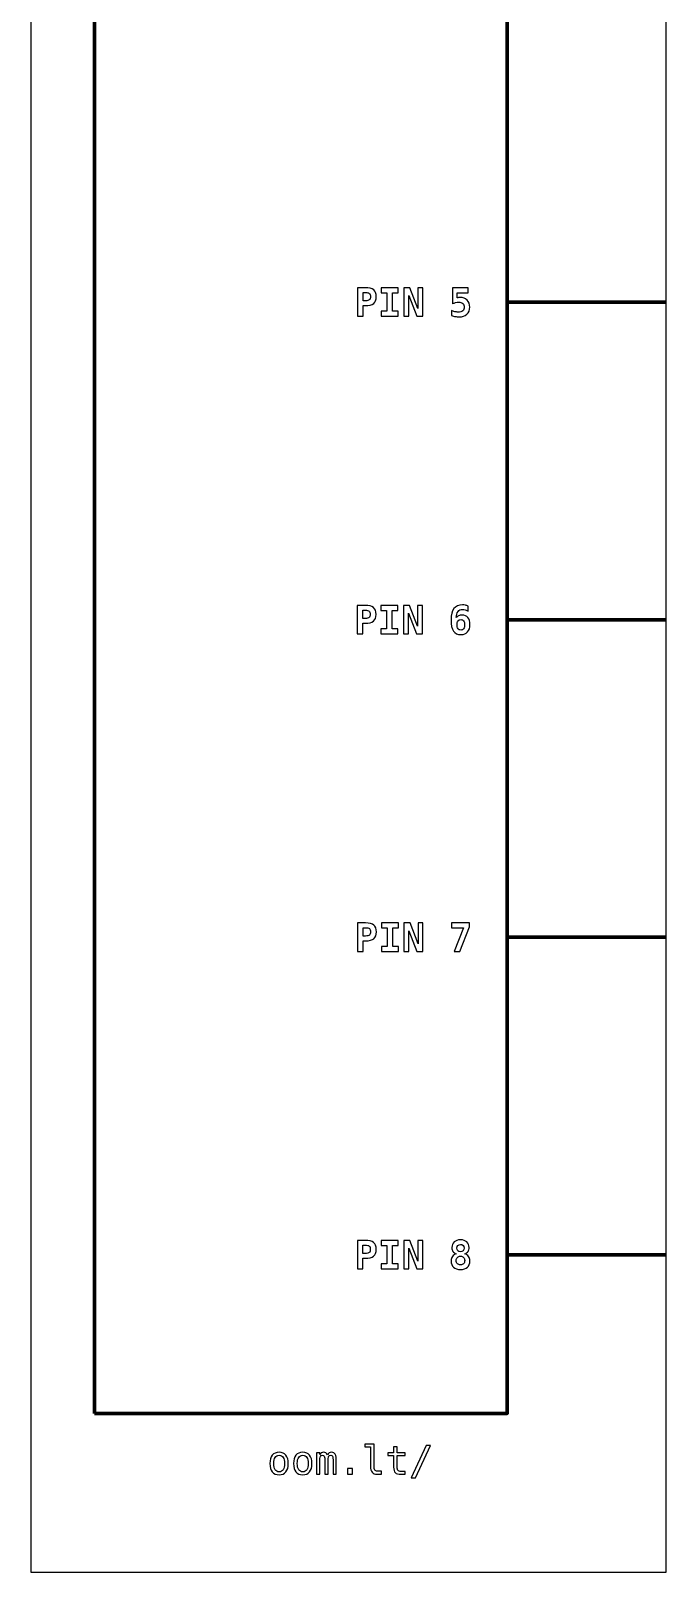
# Model space of a CAD drawing. Header units: centimetres. Extents: x -11.5 to -9.5, y -18.9 to -8.8.
# Drawn here: x -11.5 to -9.5, y -18.85 to -13.995 of the extents above; entities that cross this region are included whole.
import ezdxf

# ---------------------------------------------------------------- set-up
doc = ezdxf.new("R2010")
doc.units = ezdxf.units.CM
doc.header["$MEASUREMENT"] = 0
doc.layers.add('Layer 1', color=7, linetype='Continuous')

msp = doc.modelspace()

# ---------------------------------------------------------------- linework, layer by layer
at = {"layer": 'Layer 1', "color": 7}
msp.add_lwpolyline([(-11.5, -18.85), (-9.5, -18.85), (-9.5, -8.85), (-11.5, -8.85), (-11.5, -18.85)], close=True, dxfattribs=at)
at = {"layer": 'Layer 1', "color": 7, "lineweight": 100}
msp.add_lwpolyline([(-11.3, -18.35), (-10, -18.35), (-10, -10.35), (-11.3, -10.35), (-11.3, -18.35)], close=True, dxfattribs=at)
at = {"layer": 'Layer 1', "color": 250}
for points, knots in [([(-10.47187, -14.80412), (-10.47187, -14.80412), (-10.44744, -14.80412), (-10.44744, -14.80412), (-10.44744, -14.80412), (-10.43503, -14.80412), (-10.4261, -14.80632), (-10.42065, -14.81075), (-10.42065, -14.81075), (-10.41519, -14.81517), (-10.41248, -14.82235), (-10.41248, -14.83227), (-10.41248, -14.83227), (-10.41248, -14.84219), (-10.41519, -14.84937), (-10.42065, -14.8538), (-10.42065, -14.8538), (-10.4261, -14.85822), (-10.43503, -14.86042), (-10.44744, -14.86042), (-10.44744, -14.86042), (-10.44744, -14.86042), (-10.45409, -14.86042), (-10.45409, -14.86042), (-10.45409, -14.86042), (-10.45409, -14.86042), (-10.45409, -14.89413), (-10.45409, -14.89413), (-10.45409, -14.89413), (-10.45409, -14.89413), (-10.47187, -14.89413), (-10.47187, -14.89413), (-10.47187, -14.89413), (-10.47187, -14.89413), (-10.47187, -14.80412), (-10.47187, -14.80412)], [0, 0, 0, 0, 0.1111111, 0.1111111, 0.1111111, 0.1111111, 0.2222222, 0.2222222, 0.2222222, 0.2222222, 0.3333333, 0.3333333, 0.3333333, 0.3333333, 0.4444444, 0.4444444, 0.4444444, 0.4444444, 0.5555556, 0.5555556, 0.5555556, 0.5555556, 0.6666667, 0.6666667, 0.6666667, 0.6666667, 0.7777778, 0.7777778, 0.7777778, 0.7777778, 0.8888889, 0.8888889, 0.8888889, 0.8888889, 1, 1, 1, 1]), ([(-10.39694, -14.8198), (-10.39694, -14.8198), (-10.39694, -14.80412), (-10.39694, -14.80412), (-10.39694, -14.80412), (-10.39694, -14.80412), (-10.34335, -14.80412), (-10.34335, -14.80412), (-10.34335, -14.80412), (-10.34335, -14.80412), (-10.34335, -14.8198), (-10.34335, -14.8198), (-10.34335, -14.8198), (-10.34335, -14.8198), (-10.36126, -14.8198), (-10.36126, -14.8198), (-10.36126, -14.8198), (-10.36126, -14.8198), (-10.36126, -14.87845), (-10.36126, -14.87845), (-10.36126, -14.87845), (-10.36126, -14.87845), (-10.34335, -14.87845), (-10.34335, -14.87845), (-10.34335, -14.87845), (-10.34335, -14.87845), (-10.34335, -14.89413), (-10.34335, -14.89413), (-10.34335, -14.89413), (-10.34335, -14.89413), (-10.39694, -14.89413), (-10.39694, -14.89413), (-10.39694, -14.89413), (-10.39694, -14.89413), (-10.39694, -14.87845), (-10.39694, -14.87845), (-10.39694, -14.87845), (-10.39694, -14.87845), (-10.37904, -14.87845), (-10.37904, -14.87845), (-10.37904, -14.87845), (-10.37904, -14.87845), (-10.37904, -14.8198), (-10.37904, -14.8198), (-10.37904, -14.8198), (-10.37904, -14.8198), (-10.39694, -14.8198), (-10.39694, -14.8198)], [0, 0, 0, 0, 0.0833333, 0.0833333, 0.0833333, 0.0833333, 0.1666667, 0.1666667, 0.1666667, 0.1666667, 0.25, 0.25, 0.25, 0.25, 0.3333333, 0.3333333, 0.3333333, 0.3333333, 0.4166667, 0.4166667, 0.4166667, 0.4166667, 0.5, 0.5, 0.5, 0.5, 0.5833333, 0.5833333, 0.5833333, 0.5833333, 0.6666667, 0.6666667, 0.6666667, 0.6666667, 0.75, 0.75, 0.75, 0.75, 0.8333333, 0.8333333, 0.8333333, 0.8333333, 0.9166667, 0.9166667, 0.9166667, 0.9166667, 1, 1, 1, 1]), ([(-10.3258, -14.80412), (-10.3258, -14.80412), (-10.30668, -14.80412), (-10.30668, -14.80412), (-10.30668, -14.80412), (-10.30668, -14.80412), (-10.28162, -14.86954), (-10.28162, -14.86954), (-10.28162, -14.86954), (-10.28162, -14.86954), (-10.28162, -14.80412), (-10.28162, -14.80412), (-10.28162, -14.80412), (-10.28162, -14.80412), (-10.26594, -14.80412), (-10.26594, -14.80412), (-10.26594, -14.80412), (-10.26594, -14.80412), (-10.26594, -14.89413), (-10.26594, -14.89413), (-10.26594, -14.89413), (-10.26594, -14.89413), (-10.28493, -14.89413), (-10.28493, -14.89413), (-10.28493, -14.89413), (-10.28493, -14.89413), (-10.31012, -14.82871), (-10.31012, -14.82871), (-10.31012, -14.82871), (-10.31012, -14.82871), (-10.31012, -14.89413), (-10.31012, -14.89413), (-10.31012, -14.89413), (-10.31012, -14.89413), (-10.3258, -14.89413), (-10.3258, -14.89413), (-10.3258, -14.89413), (-10.3258, -14.89413), (-10.3258, -14.80412), (-10.3258, -14.80412)], [0, 0, 0, 0, 0.1, 0.1, 0.1, 0.1, 0.2, 0.2, 0.2, 0.2, 0.3, 0.3, 0.3, 0.3, 0.4, 0.4, 0.4, 0.4, 0.5, 0.5, 0.5, 0.5, 0.6, 0.6, 0.6, 0.6, 0.7, 0.7, 0.7, 0.7, 0.8, 0.8, 0.8, 0.8, 0.9, 0.9, 0.9, 0.9, 1, 1, 1, 1]), ([(-10.17269, -14.80412), (-10.17269, -14.80412), (-10.1238, -14.80412), (-10.1238, -14.80412), (-10.1238, -14.80412), (-10.1238, -14.80412), (-10.1238, -14.8198), (-10.1238, -14.8198), (-10.1238, -14.8198), (-10.1238, -14.8198), (-10.15829, -14.8198), (-10.15829, -14.8198), (-10.15829, -14.8198), (-10.15829, -14.8198), (-10.15829, -14.83649), (-10.15829, -14.83649), (-10.15829, -14.83649), (-10.15685, -14.83593), (-10.15528, -14.83552), (-10.15364, -14.83526), (-10.15364, -14.83526), (-10.15199, -14.83499), (-10.15024, -14.83486), (-10.14839, -14.83486), (-10.14839, -14.83486), (-10.13948, -14.83486), (-10.13224, -14.83768), (-10.12668, -14.8433), (-10.12668, -14.8433), (-10.12114, -14.84894), (-10.11837, -14.85625), (-10.11837, -14.86526), (-10.11837, -14.86526), (-10.11837, -14.8747), (-10.12137, -14.88215), (-10.12738, -14.88765), (-10.12738, -14.88765), (-10.13339, -14.89314), (-10.14158, -14.89588), (-10.15195, -14.89588), (-10.15195, -14.89588), (-10.1558, -14.89588), (-10.15971, -14.89555), (-10.16364, -14.89491), (-10.16364, -14.89491), (-10.16757, -14.89427), (-10.1716, -14.89331), (-10.1757, -14.89201), (-10.1757, -14.89201), (-10.1757, -14.89201), (-10.1757, -14.87598), (-10.1757, -14.87598), (-10.1757, -14.87598), (-10.17236, -14.87763), (-10.16893, -14.87886), (-10.16543, -14.87968), (-10.16543, -14.87968), (-10.16191, -14.88051), (-10.15837, -14.88092), (-10.15483, -14.88092), (-10.15483, -14.88092), (-10.14858, -14.88092), (-10.1438, -14.87958), (-10.14055, -14.87691), (-10.14055, -14.87691), (-10.1373, -14.87423), (-10.13567, -14.87036), (-10.13567, -14.86526), (-10.13567, -14.86526), (-10.13567, -14.86055), (-10.1373, -14.85678), (-10.14053, -14.85394), (-10.14053, -14.85394), (-10.14376, -14.85112), (-10.14808, -14.8497), (-10.15345, -14.8497), (-10.15345, -14.8497), (-10.15664, -14.8497), (-10.15981, -14.85009), (-10.16302, -14.85087), (-10.16302, -14.85087), (-10.16621, -14.85166), (-10.16944, -14.85285), (-10.17269, -14.85441), (-10.17269, -14.85441), (-10.17269, -14.85441), (-10.17269, -14.80412), (-10.17269, -14.80412)], [0, 0, 0, 0, 0.0454545, 0.0454545, 0.0454545, 0.0454545, 0.0909091, 0.0909091, 0.0909091, 0.0909091, 0.1363636, 0.1363636, 0.1363636, 0.1363636, 0.1818182, 0.1818182, 0.1818182, 0.1818182, 0.2272727, 0.2272727, 0.2272727, 0.2272727, 0.2727273, 0.2727273, 0.2727273, 0.2727273, 0.3181818, 0.3181818, 0.3181818, 0.3181818, 0.3636364, 0.3636364, 0.3636364, 0.3636364, 0.4090909, 0.4090909, 0.4090909, 0.4090909, 0.4545455, 0.4545455, 0.4545455, 0.4545455, 0.5, 0.5, 0.5, 0.5, 0.5454545, 0.5454545, 0.5454545, 0.5454545, 0.5909091, 0.5909091, 0.5909091, 0.5909091, 0.6363636, 0.6363636, 0.6363636, 0.6363636, 0.6818182, 0.6818182, 0.6818182, 0.6818182, 0.7272727, 0.7272727, 0.7272727, 0.7272727, 0.7727273, 0.7727273, 0.7727273, 0.7727273, 0.8181818, 0.8181818, 0.8181818, 0.8181818, 0.8636364, 0.8636364, 0.8636364, 0.8636364, 0.9090909, 0.9090909, 0.9090909, 0.9090909, 0.9545455, 0.9545455, 0.9545455, 0.9545455, 1, 1, 1, 1]), ([(-10.45409, -14.81908), (-10.45409, -14.81908), (-10.45409, -14.84546), (-10.45409, -14.84546), (-10.45409, -14.84546), (-10.45409, -14.84546), (-10.44678, -14.84546), (-10.44678, -14.84546), (-10.44678, -14.84546), (-10.44096, -14.84546), (-10.43686, -14.84447), (-10.43452, -14.84252), (-10.43452, -14.84252), (-10.43215, -14.84054), (-10.43098, -14.83713), (-10.43098, -14.83227), (-10.43098, -14.83227), (-10.43098, -14.82742), (-10.43215, -14.824), (-10.43452, -14.82202), (-10.43452, -14.82202), (-10.43686, -14.82007), (-10.44096, -14.81908), (-10.44678, -14.81908), (-10.44678, -14.81908), (-10.44678, -14.81908), (-10.45409, -14.81908), (-10.45409, -14.81908)], [0, 0, 0, 0, 0.1428571, 0.1428571, 0.1428571, 0.1428571, 0.2857143, 0.2857143, 0.2857143, 0.2857143, 0.4285714, 0.4285714, 0.4285714, 0.4285714, 0.5714286, 0.5714286, 0.5714286, 0.5714286, 0.7142857, 0.7142857, 0.7142857, 0.7142857, 0.8571429, 0.8571429, 0.8571429, 0.8571429, 1, 1, 1, 1]), ([(-10.47271, -15.80481), (-10.47271, -15.80481), (-10.44828, -15.80481), (-10.44828, -15.80481), (-10.44828, -15.80481), (-10.43587, -15.80481), (-10.42694, -15.80701), (-10.42149, -15.81144), (-10.42149, -15.81144), (-10.41603, -15.81586), (-10.41332, -15.82304), (-10.41332, -15.83296), (-10.41332, -15.83296), (-10.41332, -15.84288), (-10.41603, -15.85006), (-10.42149, -15.85449), (-10.42149, -15.85449), (-10.42694, -15.85891), (-10.43587, -15.86111), (-10.44828, -15.86111), (-10.44828, -15.86111), (-10.44828, -15.86111), (-10.45493, -15.86111), (-10.45493, -15.86111), (-10.45493, -15.86111), (-10.45493, -15.86111), (-10.45493, -15.89482), (-10.45493, -15.89482), (-10.45493, -15.89482), (-10.45493, -15.89482), (-10.47271, -15.89482), (-10.47271, -15.89482), (-10.47271, -15.89482), (-10.47271, -15.89482), (-10.47271, -15.80481), (-10.47271, -15.80481)], [0, 0, 0, 0, 0.1111111, 0.1111111, 0.1111111, 0.1111111, 0.2222222, 0.2222222, 0.2222222, 0.2222222, 0.3333333, 0.3333333, 0.3333333, 0.3333333, 0.4444444, 0.4444444, 0.4444444, 0.4444444, 0.5555556, 0.5555556, 0.5555556, 0.5555556, 0.6666667, 0.6666667, 0.6666667, 0.6666667, 0.7777778, 0.7777778, 0.7777778, 0.7777778, 0.8888889, 0.8888889, 0.8888889, 0.8888889, 1, 1, 1, 1]), ([(-10.45493, -15.81977), (-10.45493, -15.81977), (-10.45493, -15.84615), (-10.45493, -15.84615), (-10.45493, -15.84615), (-10.45493, -15.84615), (-10.44762, -15.84615), (-10.44762, -15.84615), (-10.44762, -15.84615), (-10.4418, -15.84615), (-10.4377, -15.84516), (-10.43536, -15.84321), (-10.43536, -15.84321), (-10.43299, -15.84123), (-10.43182, -15.83782), (-10.43182, -15.83296), (-10.43182, -15.83296), (-10.43182, -15.82811), (-10.43299, -15.82469), (-10.43536, -15.82271), (-10.43536, -15.82271), (-10.4377, -15.82076), (-10.4418, -15.81977), (-10.44762, -15.81977), (-10.44762, -15.81977), (-10.44762, -15.81977), (-10.45493, -15.81977), (-10.45493, -15.81977)], [0, 0, 0, 0, 0.1428571, 0.1428571, 0.1428571, 0.1428571, 0.2857143, 0.2857143, 0.2857143, 0.2857143, 0.4285714, 0.4285714, 0.4285714, 0.4285714, 0.5714286, 0.5714286, 0.5714286, 0.5714286, 0.7142857, 0.7142857, 0.7142857, 0.7142857, 0.8571429, 0.8571429, 0.8571429, 0.8571429, 1, 1, 1, 1]), ([(-10.39778, -15.82049), (-10.39778, -15.82049), (-10.39778, -15.80481), (-10.39778, -15.80481), (-10.39778, -15.80481), (-10.39778, -15.80481), (-10.34419, -15.80481), (-10.34419, -15.80481), (-10.34419, -15.80481), (-10.34419, -15.80481), (-10.34419, -15.82049), (-10.34419, -15.82049), (-10.34419, -15.82049), (-10.34419, -15.82049), (-10.3621, -15.82049), (-10.3621, -15.82049), (-10.3621, -15.82049), (-10.3621, -15.82049), (-10.3621, -15.87914), (-10.3621, -15.87914), (-10.3621, -15.87914), (-10.3621, -15.87914), (-10.34419, -15.87914), (-10.34419, -15.87914), (-10.34419, -15.87914), (-10.34419, -15.87914), (-10.34419, -15.89482), (-10.34419, -15.89482), (-10.34419, -15.89482), (-10.34419, -15.89482), (-10.39778, -15.89482), (-10.39778, -15.89482), (-10.39778, -15.89482), (-10.39778, -15.89482), (-10.39778, -15.87914), (-10.39778, -15.87914), (-10.39778, -15.87914), (-10.39778, -15.87914), (-10.37988, -15.87914), (-10.37988, -15.87914), (-10.37988, -15.87914), (-10.37988, -15.87914), (-10.37988, -15.82049), (-10.37988, -15.82049), (-10.37988, -15.82049), (-10.37988, -15.82049), (-10.39778, -15.82049), (-10.39778, -15.82049)], [0, 0, 0, 0, 0.0833333, 0.0833333, 0.0833333, 0.0833333, 0.1666667, 0.1666667, 0.1666667, 0.1666667, 0.25, 0.25, 0.25, 0.25, 0.3333333, 0.3333333, 0.3333333, 0.3333333, 0.4166667, 0.4166667, 0.4166667, 0.4166667, 0.5, 0.5, 0.5, 0.5, 0.5833333, 0.5833333, 0.5833333, 0.5833333, 0.6666667, 0.6666667, 0.6666667, 0.6666667, 0.75, 0.75, 0.75, 0.75, 0.8333333, 0.8333333, 0.8333333, 0.8333333, 0.9166667, 0.9166667, 0.9166667, 0.9166667, 1, 1, 1, 1]), ([(-10.32664, -15.80481), (-10.32664, -15.80481), (-10.30752, -15.80481), (-10.30752, -15.80481), (-10.30752, -15.80481), (-10.30752, -15.80481), (-10.28246, -15.87023), (-10.28246, -15.87023), (-10.28246, -15.87023), (-10.28246, -15.87023), (-10.28246, -15.80481), (-10.28246, -15.80481), (-10.28246, -15.80481), (-10.28246, -15.80481), (-10.26678, -15.80481), (-10.26678, -15.80481), (-10.26678, -15.80481), (-10.26678, -15.80481), (-10.26678, -15.89482), (-10.26678, -15.89482), (-10.26678, -15.89482), (-10.26678, -15.89482), (-10.28577, -15.89482), (-10.28577, -15.89482), (-10.28577, -15.89482), (-10.28577, -15.89482), (-10.31096, -15.8294), (-10.31096, -15.8294), (-10.31096, -15.8294), (-10.31096, -15.8294), (-10.31096, -15.89482), (-10.31096, -15.89482), (-10.31096, -15.89482), (-10.31096, -15.89482), (-10.32664, -15.89482), (-10.32664, -15.89482), (-10.32664, -15.89482), (-10.32664, -15.89482), (-10.32664, -15.80481), (-10.32664, -15.80481)], [0, 0, 0, 0, 0.1, 0.1, 0.1, 0.1, 0.2, 0.2, 0.2, 0.2, 0.3, 0.3, 0.3, 0.3, 0.4, 0.4, 0.4, 0.4, 0.5, 0.5, 0.5, 0.5, 0.6, 0.6, 0.6, 0.6, 0.7, 0.7, 0.7, 0.7, 0.8, 0.8, 0.8, 0.8, 0.9, 0.9, 0.9, 0.9, 1, 1, 1, 1]), ([(-10.12308, -15.80693), (-10.12308, -15.80693), (-10.12308, -15.82308), (-10.12308, -15.82308), (-10.12308, -15.82308), (-10.12624, -15.82127), (-10.12929, -15.81991), (-10.13221, -15.81901), (-10.13221, -15.81901), (-10.13511, -15.8181), (-10.13791, -15.81765), (-10.14061, -15.81765), (-10.14061, -15.81765), (-10.14703, -15.81765), (-10.15193, -15.81981), (-10.15528, -15.82413), (-10.15528, -15.82413), (-10.15863, -15.82845), (-10.16038, -15.83483), (-10.16055, -15.84327), (-10.16055, -15.84327), (-10.15866, -15.84066), (-10.15625, -15.8387), (-10.15333, -15.83739), (-10.15333, -15.83739), (-10.15038, -15.83609), (-10.14693, -15.83543), (-10.14295, -15.83543), (-10.14295, -15.83543), (-10.13483, -15.83543), (-10.12857, -15.838), (-10.12415, -15.84313), (-10.12415, -15.84313), (-10.11972, -15.84825), (-10.11752, -15.85552), (-10.11752, -15.86492), (-10.11752, -15.86492), (-10.11752, -15.875), (-10.12001, -15.88282), (-10.12497, -15.88838), (-10.12497, -15.88838), (-10.12993, -15.89391), (-10.1369, -15.89669), (-10.14592, -15.89669), (-10.14592, -15.89669), (-10.15689, -15.89669), (-10.16485, -15.89301), (-10.16981, -15.88566), (-10.16981, -15.88566), (-10.17477, -15.8783), (-10.17726, -15.86642), (-10.17726, -15.85002), (-10.17726, -15.85002), (-10.17726, -15.83444), (-10.17423, -15.82275), (-10.16816, -15.81498), (-10.16816, -15.81498), (-10.16209, -15.8072), (-10.153, -15.80331), (-10.14085, -15.80331), (-10.14085, -15.80331), (-10.13804, -15.80331), (-10.13513, -15.80362), (-10.13215, -15.80421), (-10.13215, -15.80421), (-10.12915, -15.80481), (-10.12612, -15.80572), (-10.12308, -15.80693)], [0, 0, 0, 0, 0.0588235, 0.0588235, 0.0588235, 0.0588235, 0.1176471, 0.1176471, 0.1176471, 0.1176471, 0.1764706, 0.1764706, 0.1764706, 0.1764706, 0.2352941, 0.2352941, 0.2352941, 0.2352941, 0.2941176, 0.2941176, 0.2941176, 0.2941176, 0.3529412, 0.3529412, 0.3529412, 0.3529412, 0.4117647, 0.4117647, 0.4117647, 0.4117647, 0.4705882, 0.4705882, 0.4705882, 0.4705882, 0.5294118, 0.5294118, 0.5294118, 0.5294118, 0.5882353, 0.5882353, 0.5882353, 0.5882353, 0.6470588, 0.6470588, 0.6470588, 0.6470588, 0.7058824, 0.7058824, 0.7058824, 0.7058824, 0.7647059, 0.7647059, 0.7647059, 0.7647059, 0.8235294, 0.8235294, 0.8235294, 0.8235294, 0.8823529, 0.8823529, 0.8823529, 0.8823529, 0.9411765, 0.9411765, 0.9411765, 0.9411765, 1, 1, 1, 1]), ([(-10.14639, -15.84971), (-10.15024, -15.84971), (-10.15318, -15.85111), (-10.15522, -15.85391), (-10.15522, -15.85391), (-10.15726, -15.85671), (-10.15826, -15.86074), (-10.15826, -15.86605), (-10.15826, -15.86605), (-10.15826, -15.87132), (-10.15726, -15.87535), (-10.15522, -15.87815), (-10.15522, -15.87815), (-10.15318, -15.88095), (-10.15024, -15.88235), (-10.14639, -15.88235), (-10.14639, -15.88235), (-10.14252, -15.88235), (-10.13956, -15.88095), (-10.1375, -15.87815), (-10.1375, -15.87815), (-10.13542, -15.87535), (-10.13439, -15.87132), (-10.13439, -15.86605), (-10.13439, -15.86605), (-10.13439, -15.86078), (-10.13542, -15.85675), (-10.1375, -15.85393), (-10.1375, -15.85393), (-10.13956, -15.85111), (-10.14252, -15.84971), (-10.14639, -15.84971)], [0, 0, 0, 0, 0.125, 0.125, 0.125, 0.125, 0.25, 0.25, 0.25, 0.25, 0.375, 0.375, 0.375, 0.375, 0.5, 0.5, 0.5, 0.5, 0.625, 0.625, 0.625, 0.625, 0.75, 0.75, 0.75, 0.75, 0.875, 0.875, 0.875, 0.875, 1, 1, 1, 1]), ([(-10.47143, -16.80498), (-10.47143, -16.80498), (-10.447, -16.80498), (-10.447, -16.80498), (-10.447, -16.80498), (-10.43459, -16.80498), (-10.42566, -16.80718), (-10.42021, -16.81161), (-10.42021, -16.81161), (-10.41475, -16.81603), (-10.41204, -16.82321), (-10.41204, -16.83313), (-10.41204, -16.83313), (-10.41204, -16.84305), (-10.41475, -16.85023), (-10.42021, -16.85466), (-10.42021, -16.85466), (-10.42566, -16.85908), (-10.43459, -16.86128), (-10.447, -16.86128), (-10.447, -16.86128), (-10.447, -16.86128), (-10.45365, -16.86128), (-10.45365, -16.86128), (-10.45365, -16.86128), (-10.45365, -16.86128), (-10.45365, -16.89499), (-10.45365, -16.89499), (-10.45365, -16.89499), (-10.45365, -16.89499), (-10.47143, -16.89499), (-10.47143, -16.89499), (-10.47143, -16.89499), (-10.47143, -16.89499), (-10.47143, -16.80498), (-10.47143, -16.80498)], [0, 0, 0, 0, 0.1111111, 0.1111111, 0.1111111, 0.1111111, 0.2222222, 0.2222222, 0.2222222, 0.2222222, 0.3333333, 0.3333333, 0.3333333, 0.3333333, 0.4444444, 0.4444444, 0.4444444, 0.4444444, 0.5555556, 0.5555556, 0.5555556, 0.5555556, 0.6666667, 0.6666667, 0.6666667, 0.6666667, 0.7777778, 0.7777778, 0.7777778, 0.7777778, 0.8888889, 0.8888889, 0.8888889, 0.8888889, 1, 1, 1, 1]), ([(-10.45365, -16.81994), (-10.45365, -16.81994), (-10.45365, -16.84632), (-10.45365, -16.84632), (-10.45365, -16.84632), (-10.45365, -16.84632), (-10.44634, -16.84632), (-10.44634, -16.84632), (-10.44634, -16.84632), (-10.44052, -16.84632), (-10.43642, -16.84533), (-10.43408, -16.84338), (-10.43408, -16.84338), (-10.43171, -16.8414), (-10.43054, -16.83799), (-10.43054, -16.83313), (-10.43054, -16.83313), (-10.43054, -16.82828), (-10.43171, -16.82486), (-10.43408, -16.82288), (-10.43408, -16.82288), (-10.43642, -16.82093), (-10.44052, -16.81994), (-10.44634, -16.81994), (-10.44634, -16.81994), (-10.44634, -16.81994), (-10.45365, -16.81994), (-10.45365, -16.81994)], [0, 0, 0, 0, 0.1428571, 0.1428571, 0.1428571, 0.1428571, 0.2857143, 0.2857143, 0.2857143, 0.2857143, 0.4285714, 0.4285714, 0.4285714, 0.4285714, 0.5714286, 0.5714286, 0.5714286, 0.5714286, 0.7142857, 0.7142857, 0.7142857, 0.7142857, 0.8571429, 0.8571429, 0.8571429, 0.8571429, 1, 1, 1, 1]), ([(-10.3965, -16.82066), (-10.3965, -16.82066), (-10.3965, -16.80498), (-10.3965, -16.80498), (-10.3965, -16.80498), (-10.3965, -16.80498), (-10.34291, -16.80498), (-10.34291, -16.80498), (-10.34291, -16.80498), (-10.34291, -16.80498), (-10.34291, -16.82066), (-10.34291, -16.82066), (-10.34291, -16.82066), (-10.34291, -16.82066), (-10.36082, -16.82066), (-10.36082, -16.82066), (-10.36082, -16.82066), (-10.36082, -16.82066), (-10.36082, -16.87931), (-10.36082, -16.87931), (-10.36082, -16.87931), (-10.36082, -16.87931), (-10.34291, -16.87931), (-10.34291, -16.87931), (-10.34291, -16.87931), (-10.34291, -16.87931), (-10.34291, -16.89499), (-10.34291, -16.89499), (-10.34291, -16.89499), (-10.34291, -16.89499), (-10.3965, -16.89499), (-10.3965, -16.89499), (-10.3965, -16.89499), (-10.3965, -16.89499), (-10.3965, -16.87931), (-10.3965, -16.87931), (-10.3965, -16.87931), (-10.3965, -16.87931), (-10.3786, -16.87931), (-10.3786, -16.87931), (-10.3786, -16.87931), (-10.3786, -16.87931), (-10.3786, -16.82066), (-10.3786, -16.82066), (-10.3786, -16.82066), (-10.3786, -16.82066), (-10.3965, -16.82066), (-10.3965, -16.82066)], [0, 0, 0, 0, 0.0833333, 0.0833333, 0.0833333, 0.0833333, 0.1666667, 0.1666667, 0.1666667, 0.1666667, 0.25, 0.25, 0.25, 0.25, 0.3333333, 0.3333333, 0.3333333, 0.3333333, 0.4166667, 0.4166667, 0.4166667, 0.4166667, 0.5, 0.5, 0.5, 0.5, 0.5833333, 0.5833333, 0.5833333, 0.5833333, 0.6666667, 0.6666667, 0.6666667, 0.6666667, 0.75, 0.75, 0.75, 0.75, 0.8333333, 0.8333333, 0.8333333, 0.8333333, 0.9166667, 0.9166667, 0.9166667, 0.9166667, 1, 1, 1, 1]), ([(-10.32536, -16.80498), (-10.32536, -16.80498), (-10.30624, -16.80498), (-10.30624, -16.80498), (-10.30624, -16.80498), (-10.30624, -16.80498), (-10.28118, -16.8704), (-10.28118, -16.8704), (-10.28118, -16.8704), (-10.28118, -16.8704), (-10.28118, -16.80498), (-10.28118, -16.80498), (-10.28118, -16.80498), (-10.28118, -16.80498), (-10.2655, -16.80498), (-10.2655, -16.80498), (-10.2655, -16.80498), (-10.2655, -16.80498), (-10.2655, -16.89499), (-10.2655, -16.89499), (-10.2655, -16.89499), (-10.2655, -16.89499), (-10.28449, -16.89499), (-10.28449, -16.89499), (-10.28449, -16.89499), (-10.28449, -16.89499), (-10.30968, -16.82957), (-10.30968, -16.82957), (-10.30968, -16.82957), (-10.30968, -16.82957), (-10.30968, -16.89499), (-10.30968, -16.89499), (-10.30968, -16.89499), (-10.30968, -16.89499), (-10.32536, -16.89499), (-10.32536, -16.89499), (-10.32536, -16.89499), (-10.32536, -16.89499), (-10.32536, -16.80498), (-10.32536, -16.80498)], [0, 0, 0, 0, 0.1, 0.1, 0.1, 0.1, 0.2, 0.2, 0.2, 0.2, 0.3, 0.3, 0.3, 0.3, 0.4, 0.4, 0.4, 0.4, 0.5, 0.5, 0.5, 0.5, 0.6, 0.6, 0.6, 0.6, 0.7, 0.7, 0.7, 0.7, 0.8, 0.8, 0.8, 0.8, 0.9, 0.9, 0.9, 0.9, 1, 1, 1, 1]), ([(-10.17573, -16.80498), (-10.17573, -16.80498), (-10.11881, -16.80498), (-10.11881, -16.80498), (-10.11881, -16.80498), (-10.11881, -16.80498), (-10.11881, -16.81757), (-10.11881, -16.81757), (-10.11881, -16.81757), (-10.11881, -16.81757), (-10.14933, -16.89499), (-10.14933, -16.89499), (-10.14933, -16.89499), (-10.14933, -16.89499), (-10.16748, -16.89499), (-10.16748, -16.89499), (-10.16748, -16.89499), (-10.16748, -16.89499), (-10.13818, -16.82066), (-10.13818, -16.82066), (-10.13818, -16.82066), (-10.13818, -16.82066), (-10.17573, -16.82066), (-10.17573, -16.82066), (-10.17573, -16.82066), (-10.17573, -16.82066), (-10.17573, -16.80498), (-10.17573, -16.80498)], [0, 0, 0, 0, 0.1428571, 0.1428571, 0.1428571, 0.1428571, 0.2857143, 0.2857143, 0.2857143, 0.2857143, 0.4285714, 0.4285714, 0.4285714, 0.4285714, 0.5714286, 0.5714286, 0.5714286, 0.5714286, 0.7142857, 0.7142857, 0.7142857, 0.7142857, 0.8571429, 0.8571429, 0.8571429, 0.8571429, 1, 1, 1, 1]), ([(-10.47217, -17.80492), (-10.47217, -17.80492), (-10.44774, -17.80492), (-10.44774, -17.80492), (-10.44774, -17.80492), (-10.43533, -17.80492), (-10.4264, -17.80712), (-10.42095, -17.81155), (-10.42095, -17.81155), (-10.41549, -17.81597), (-10.41278, -17.82315), (-10.41278, -17.83307), (-10.41278, -17.83307), (-10.41278, -17.84299), (-10.41549, -17.85017), (-10.42095, -17.8546), (-10.42095, -17.8546), (-10.4264, -17.85902), (-10.43533, -17.86122), (-10.44774, -17.86122), (-10.44774, -17.86122), (-10.44774, -17.86122), (-10.45439, -17.86122), (-10.45439, -17.86122), (-10.45439, -17.86122), (-10.45439, -17.86122), (-10.45439, -17.89493), (-10.45439, -17.89493), (-10.45439, -17.89493), (-10.45439, -17.89493), (-10.47217, -17.89493), (-10.47217, -17.89493), (-10.47217, -17.89493), (-10.47217, -17.89493), (-10.47217, -17.80492), (-10.47217, -17.80492)], [0, 0, 0, 0, 0.1111111, 0.1111111, 0.1111111, 0.1111111, 0.2222222, 0.2222222, 0.2222222, 0.2222222, 0.3333333, 0.3333333, 0.3333333, 0.3333333, 0.4444444, 0.4444444, 0.4444444, 0.4444444, 0.5555556, 0.5555556, 0.5555556, 0.5555556, 0.6666667, 0.6666667, 0.6666667, 0.6666667, 0.7777778, 0.7777778, 0.7777778, 0.7777778, 0.8888889, 0.8888889, 0.8888889, 0.8888889, 1, 1, 1, 1]), ([(-10.39724, -17.8206), (-10.39724, -17.8206), (-10.39724, -17.80492), (-10.39724, -17.80492), (-10.39724, -17.80492), (-10.39724, -17.80492), (-10.34365, -17.80492), (-10.34365, -17.80492), (-10.34365, -17.80492), (-10.34365, -17.80492), (-10.34365, -17.8206), (-10.34365, -17.8206), (-10.34365, -17.8206), (-10.34365, -17.8206), (-10.36156, -17.8206), (-10.36156, -17.8206), (-10.36156, -17.8206), (-10.36156, -17.8206), (-10.36156, -17.87925), (-10.36156, -17.87925), (-10.36156, -17.87925), (-10.36156, -17.87925), (-10.34365, -17.87925), (-10.34365, -17.87925), (-10.34365, -17.87925), (-10.34365, -17.87925), (-10.34365, -17.89493), (-10.34365, -17.89493), (-10.34365, -17.89493), (-10.34365, -17.89493), (-10.39724, -17.89493), (-10.39724, -17.89493), (-10.39724, -17.89493), (-10.39724, -17.89493), (-10.39724, -17.87925), (-10.39724, -17.87925), (-10.39724, -17.87925), (-10.39724, -17.87925), (-10.37934, -17.87925), (-10.37934, -17.87925), (-10.37934, -17.87925), (-10.37934, -17.87925), (-10.37934, -17.8206), (-10.37934, -17.8206), (-10.37934, -17.8206), (-10.37934, -17.8206), (-10.39724, -17.8206), (-10.39724, -17.8206)], [0, 0, 0, 0, 0.0833333, 0.0833333, 0.0833333, 0.0833333, 0.1666667, 0.1666667, 0.1666667, 0.1666667, 0.25, 0.25, 0.25, 0.25, 0.3333333, 0.3333333, 0.3333333, 0.3333333, 0.4166667, 0.4166667, 0.4166667, 0.4166667, 0.5, 0.5, 0.5, 0.5, 0.5833333, 0.5833333, 0.5833333, 0.5833333, 0.6666667, 0.6666667, 0.6666667, 0.6666667, 0.75, 0.75, 0.75, 0.75, 0.8333333, 0.8333333, 0.8333333, 0.8333333, 0.9166667, 0.9166667, 0.9166667, 0.9166667, 1, 1, 1, 1]), ([(-10.3261, -17.80492), (-10.3261, -17.80492), (-10.30698, -17.80492), (-10.30698, -17.80492), (-10.30698, -17.80492), (-10.30698, -17.80492), (-10.28192, -17.87034), (-10.28192, -17.87034), (-10.28192, -17.87034), (-10.28192, -17.87034), (-10.28192, -17.80492), (-10.28192, -17.80492), (-10.28192, -17.80492), (-10.28192, -17.80492), (-10.26624, -17.80492), (-10.26624, -17.80492), (-10.26624, -17.80492), (-10.26624, -17.80492), (-10.26624, -17.89493), (-10.26624, -17.89493), (-10.26624, -17.89493), (-10.26624, -17.89493), (-10.28523, -17.89493), (-10.28523, -17.89493), (-10.28523, -17.89493), (-10.28523, -17.89493), (-10.31042, -17.82951), (-10.31042, -17.82951), (-10.31042, -17.82951), (-10.31042, -17.82951), (-10.31042, -17.89493), (-10.31042, -17.89493), (-10.31042, -17.89493), (-10.31042, -17.89493), (-10.3261, -17.89493), (-10.3261, -17.89493), (-10.3261, -17.89493), (-10.3261, -17.89493), (-10.3261, -17.80492), (-10.3261, -17.80492)], [0, 0, 0, 0, 0.1, 0.1, 0.1, 0.1, 0.2, 0.2, 0.2, 0.2, 0.3, 0.3, 0.3, 0.3, 0.4, 0.4, 0.4, 0.4, 0.5, 0.5, 0.5, 0.5, 0.6, 0.6, 0.6, 0.6, 0.7, 0.7, 0.7, 0.7, 0.8, 0.8, 0.8, 0.8, 0.9, 0.9, 0.9, 0.9, 1, 1, 1, 1]), ([(-10.16069, -17.84723), (-10.16524, -17.84567), (-10.16869, -17.8432), (-10.17106, -17.83984), (-10.17106, -17.83984), (-10.17343, -17.83649), (-10.17462, -17.83239), (-10.17462, -17.82752), (-10.17462, -17.82752), (-10.17462, -17.82005), (-10.17219, -17.81414), (-10.16731, -17.8098), (-10.16731, -17.8098), (-10.16246, -17.80546), (-10.15585, -17.80329), (-10.14748, -17.80329), (-10.14748, -17.80329), (-10.13908, -17.80329), (-10.13245, -17.80546), (-10.1276, -17.8098), (-10.1276, -17.8098), (-10.12272, -17.81414), (-10.12029, -17.82005), (-10.12029, -17.82752), (-10.12029, -17.82752), (-10.12029, -17.83235), (-10.12147, -17.83643), (-10.12379, -17.83978), (-10.12379, -17.83978), (-10.12612, -17.84313), (-10.12951, -17.84562), (-10.13398, -17.84723), (-10.13398, -17.84723), (-10.129, -17.84875), (-10.12511, -17.85149), (-10.12229, -17.85544), (-10.12229, -17.85544), (-10.11947, -17.85937), (-10.11807, -17.8641), (-10.11807, -17.8696), (-10.11807, -17.8696), (-10.11807, -17.87824), (-10.12062, -17.88493), (-10.12572, -17.88962), (-10.12572, -17.88962), (-10.13083, -17.89433), (-10.13809, -17.89668), (-10.14748, -17.89668), (-10.14748, -17.89668), (-10.15684, -17.89668), (-10.16408, -17.89433), (-10.16919, -17.88962), (-10.16919, -17.88962), (-10.17429, -17.88493), (-10.17684, -17.87824), (-10.17684, -17.8696), (-10.17684, -17.8696), (-10.17684, -17.86406), (-10.17542, -17.85931), (-10.17256, -17.85538), (-10.17256, -17.85538), (-10.1697, -17.85143), (-10.16575, -17.84871), (-10.16069, -17.84723)], [0, 0, 0, 0, 0.0625, 0.0625, 0.0625, 0.0625, 0.125, 0.125, 0.125, 0.125, 0.1875, 0.1875, 0.1875, 0.1875, 0.25, 0.25, 0.25, 0.25, 0.3125, 0.3125, 0.3125, 0.3125, 0.375, 0.375, 0.375, 0.375, 0.4375, 0.4375, 0.4375, 0.4375, 0.5, 0.5, 0.5, 0.5, 0.5625, 0.5625, 0.5625, 0.5625, 0.625, 0.625, 0.625, 0.625, 0.6875, 0.6875, 0.6875, 0.6875, 0.75, 0.75, 0.75, 0.75, 0.8125, 0.8125, 0.8125, 0.8125, 0.875, 0.875, 0.875, 0.875, 0.9375, 0.9375, 0.9375, 0.9375, 1, 1, 1, 1]), ([(-10.15881, -17.82898), (-10.15881, -17.8325), (-10.15781, -17.83531), (-10.15577, -17.83737), (-10.15577, -17.83737), (-10.15375, -17.83945), (-10.15097, -17.84048), (-10.14748, -17.84048), (-10.14748, -17.84048), (-10.14396, -17.84048), (-10.14116, -17.83945), (-10.13914, -17.83737), (-10.13914, -17.83737), (-10.1371, -17.83531), (-10.1361, -17.8325), (-10.1361, -17.82898), (-10.1361, -17.82898), (-10.1361, -17.82548), (-10.1371, -17.82272), (-10.13914, -17.82068), (-10.13914, -17.82068), (-10.14116, -17.81865), (-10.14396, -17.81764), (-10.14748, -17.81764), (-10.14748, -17.81764), (-10.15093, -17.81764), (-10.15369, -17.81867), (-10.15575, -17.8207), (-10.15575, -17.8207), (-10.15779, -17.82276), (-10.15881, -17.82552), (-10.15881, -17.82898)], [0, 0, 0, 0, 0.125, 0.125, 0.125, 0.125, 0.25, 0.25, 0.25, 0.25, 0.375, 0.375, 0.375, 0.375, 0.5, 0.5, 0.5, 0.5, 0.625, 0.625, 0.625, 0.625, 0.75, 0.75, 0.75, 0.75, 0.875, 0.875, 0.875, 0.875, 1, 1, 1, 1]), ([(-10.45439, -17.81988), (-10.45439, -17.81988), (-10.45439, -17.84626), (-10.45439, -17.84626), (-10.45439, -17.84626), (-10.45439, -17.84626), (-10.44708, -17.84626), (-10.44708, -17.84626), (-10.44708, -17.84626), (-10.44126, -17.84626), (-10.43716, -17.84527), (-10.43482, -17.84332), (-10.43482, -17.84332), (-10.43245, -17.84134), (-10.43128, -17.83793), (-10.43128, -17.83307), (-10.43128, -17.83307), (-10.43128, -17.82822), (-10.43245, -17.8248), (-10.43482, -17.82282), (-10.43482, -17.82282), (-10.43716, -17.82087), (-10.44126, -17.81988), (-10.44708, -17.81988), (-10.44708, -17.81988), (-10.44708, -17.81988), (-10.45439, -17.81988), (-10.45439, -17.81988)], [0, 0, 0, 0, 0.1428571, 0.1428571, 0.1428571, 0.1428571, 0.2857143, 0.2857143, 0.2857143, 0.2857143, 0.4285714, 0.4285714, 0.4285714, 0.4285714, 0.5714286, 0.5714286, 0.5714286, 0.5714286, 0.7142857, 0.7142857, 0.7142857, 0.7142857, 0.8571429, 0.8571429, 0.8571429, 0.8571429, 1, 1, 1, 1]), ([(-10.14748, -17.85476), (-10.15147, -17.85476), (-10.15468, -17.85602), (-10.15713, -17.85853), (-10.15713, -17.85853), (-10.15958, -17.86104), (-10.16081, -17.86437), (-10.16081, -17.86853), (-10.16081, -17.86853), (-10.16081, -17.87266), (-10.15958, -17.876), (-10.15713, -17.87853), (-10.15713, -17.87853), (-10.15468, -17.88106), (-10.15147, -17.88234), (-10.14748, -17.88234), (-10.14748, -17.88234), (-10.1435, -17.88234), (-10.14027, -17.88104), (-10.1378, -17.87847), (-10.1378, -17.87847), (-10.13533, -17.8759), (-10.1341, -17.87258), (-10.1341, -17.86853), (-10.1341, -17.86853), (-10.1341, -17.86437), (-10.13533, -17.86104), (-10.13778, -17.85853), (-10.13778, -17.85853), (-10.14023, -17.85602), (-10.14346, -17.85476), (-10.14748, -17.85476)], [0, 0, 0, 0, 0.125, 0.125, 0.125, 0.125, 0.25, 0.25, 0.25, 0.25, 0.375, 0.375, 0.375, 0.375, 0.5, 0.5, 0.5, 0.5, 0.625, 0.625, 0.625, 0.625, 0.75, 0.75, 0.75, 0.75, 0.875, 0.875, 0.875, 0.875, 1, 1, 1, 1]), ([(-10.41969, -18.51704), (-10.41969, -18.52202), (-10.41878, -18.52577), (-10.41695, -18.5283), (-10.41695, -18.5283), (-10.41512, -18.53083), (-10.41242, -18.53211), (-10.40884, -18.53211), (-10.40884, -18.53211), (-10.40884, -18.53211), (-10.39588, -18.53211), (-10.39588, -18.53211), (-10.39588, -18.53211), (-10.39588, -18.53211), (-10.39588, -18.54151), (-10.39588, -18.54151), (-10.39588, -18.54151), (-10.39588, -18.54151), (-10.40991, -18.54151), (-10.40991, -18.54151), (-10.40991, -18.54151), (-10.41656, -18.54151), (-10.42168, -18.53937), (-10.42533, -18.53511), (-10.42533, -18.53511), (-10.42897, -18.53085), (-10.43078, -18.52482), (-10.43078, -18.51704), (-10.43078, -18.51704), (-10.43078, -18.51704), (-10.43078, -18.45572), (-10.43078, -18.45572), (-10.43078, -18.45572), (-10.43078, -18.45572), (-10.44856, -18.45572), (-10.44856, -18.45572), (-10.44856, -18.45572), (-10.44856, -18.45572), (-10.44856, -18.44703), (-10.44856, -18.44703), (-10.44856, -18.44703), (-10.44856, -18.44703), (-10.41969, -18.44703), (-10.41969, -18.44703), (-10.41969, -18.44703), (-10.41969, -18.44703), (-10.41969, -18.51704), (-10.41969, -18.51704)], [0, 0, 0, 0, 0.0833333, 0.0833333, 0.0833333, 0.0833333, 0.1666667, 0.1666667, 0.1666667, 0.1666667, 0.25, 0.25, 0.25, 0.25, 0.3333333, 0.3333333, 0.3333333, 0.3333333, 0.4166667, 0.4166667, 0.4166667, 0.4166667, 0.5, 0.5, 0.5, 0.5, 0.5833333, 0.5833333, 0.5833333, 0.5833333, 0.6666667, 0.6666667, 0.6666667, 0.6666667, 0.75, 0.75, 0.75, 0.75, 0.8333333, 0.8333333, 0.8333333, 0.8333333, 0.9166667, 0.9166667, 0.9166667, 0.9166667, 1, 1, 1, 1]), ([(-10.71839, -18.47237), (-10.70902, -18.47237), (-10.70186, -18.47539), (-10.6969, -18.48146), (-10.6969, -18.48146), (-10.69194, -18.48753), (-10.68945, -18.49632), (-10.68945, -18.5078), (-10.68945, -18.5078), (-10.68945, -18.51935), (-10.69192, -18.52813), (-10.69686, -18.53418), (-10.69686, -18.53418), (-10.70182, -18.54023), (-10.70898, -18.54326), (-10.71839, -18.54326), (-10.71839, -18.54326), (-10.72777, -18.54326), (-10.73491, -18.54023), (-10.73987, -18.53418), (-10.73987, -18.53418), (-10.74481, -18.52813), (-10.74728, -18.51935), (-10.74728, -18.5078), (-10.74728, -18.5078), (-10.74728, -18.49632), (-10.74481, -18.48753), (-10.73987, -18.48146), (-10.73987, -18.48146), (-10.73491, -18.47539), (-10.72777, -18.47237), (-10.71839, -18.47237)], [0, 0, 0, 0, 0.125, 0.125, 0.125, 0.125, 0.25, 0.25, 0.25, 0.25, 0.375, 0.375, 0.375, 0.375, 0.5, 0.5, 0.5, 0.5, 0.625, 0.625, 0.625, 0.625, 0.75, 0.75, 0.75, 0.75, 0.875, 0.875, 0.875, 0.875, 1, 1, 1, 1]), ([(-10.71839, -18.48177), (-10.72402, -18.48177), (-10.72828, -18.48395), (-10.73119, -18.48834), (-10.73119, -18.48834), (-10.73409, -18.49272), (-10.73553, -18.49922), (-10.73553, -18.5078), (-10.73553, -18.5078), (-10.73553, -18.51636), (-10.73409, -18.52285), (-10.73119, -18.52725), (-10.73119, -18.52725), (-10.72828, -18.53165), (-10.72402, -18.53385), (-10.71839, -18.53385), (-10.71839, -18.53385), (-10.71273, -18.53385), (-10.70845, -18.53165), (-10.70555, -18.52725), (-10.70555, -18.52725), (-10.70264, -18.52285), (-10.7012, -18.51636), (-10.7012, -18.5078), (-10.7012, -18.5078), (-10.7012, -18.49922), (-10.70264, -18.49272), (-10.70555, -18.48834), (-10.70555, -18.48834), (-10.70845, -18.48395), (-10.71273, -18.48177), (-10.71839, -18.48177)], [0, 0, 0, 0, 0.125, 0.125, 0.125, 0.125, 0.25, 0.25, 0.25, 0.25, 0.375, 0.375, 0.375, 0.375, 0.5, 0.5, 0.5, 0.5, 0.625, 0.625, 0.625, 0.625, 0.75, 0.75, 0.75, 0.75, 0.875, 0.875, 0.875, 0.875, 1, 1, 1, 1]), ([(-10.64406, -18.47237), (-10.63469, -18.47237), (-10.62753, -18.47539), (-10.62257, -18.48146), (-10.62257, -18.48146), (-10.61761, -18.48753), (-10.61512, -18.49632), (-10.61512, -18.5078), (-10.61512, -18.5078), (-10.61512, -18.51935), (-10.61759, -18.52813), (-10.62253, -18.53418), (-10.62253, -18.53418), (-10.62749, -18.54023), (-10.63465, -18.54326), (-10.64406, -18.54326), (-10.64406, -18.54326), (-10.65344, -18.54326), (-10.66058, -18.54023), (-10.66554, -18.53418), (-10.66554, -18.53418), (-10.67048, -18.52813), (-10.67295, -18.51935), (-10.67295, -18.5078), (-10.67295, -18.5078), (-10.67295, -18.49632), (-10.67048, -18.48753), (-10.66554, -18.48146), (-10.66554, -18.48146), (-10.66058, -18.47539), (-10.65344, -18.47237), (-10.64406, -18.47237)], [0, 0, 0, 0, 0.125, 0.125, 0.125, 0.125, 0.25, 0.25, 0.25, 0.25, 0.375, 0.375, 0.375, 0.375, 0.5, 0.5, 0.5, 0.5, 0.625, 0.625, 0.625, 0.625, 0.75, 0.75, 0.75, 0.75, 0.875, 0.875, 0.875, 0.875, 1, 1, 1, 1]), ([(-10.64406, -18.48177), (-10.64969, -18.48177), (-10.65395, -18.48395), (-10.65686, -18.48834), (-10.65686, -18.48834), (-10.65976, -18.49272), (-10.6612, -18.49922), (-10.6612, -18.5078), (-10.6612, -18.5078), (-10.6612, -18.51636), (-10.65976, -18.52285), (-10.65686, -18.52725), (-10.65686, -18.52725), (-10.65395, -18.53165), (-10.64969, -18.53385), (-10.64406, -18.53385), (-10.64406, -18.53385), (-10.6384, -18.53385), (-10.63412, -18.53165), (-10.63122, -18.52725), (-10.63122, -18.52725), (-10.62831, -18.52285), (-10.62687, -18.51636), (-10.62687, -18.5078), (-10.62687, -18.5078), (-10.62687, -18.49922), (-10.62831, -18.49272), (-10.63122, -18.48834), (-10.63122, -18.48834), (-10.63412, -18.48395), (-10.6384, -18.48177), (-10.64406, -18.48177)], [0, 0, 0, 0, 0.125, 0.125, 0.125, 0.125, 0.25, 0.25, 0.25, 0.25, 0.375, 0.375, 0.375, 0.375, 0.5, 0.5, 0.5, 0.5, 0.625, 0.625, 0.625, 0.625, 0.75, 0.75, 0.75, 0.75, 0.875, 0.875, 0.875, 0.875, 1, 1, 1, 1]), ([(-10.56612, -18.48087), (-10.56477, -18.47796), (-10.56302, -18.47582), (-10.5609, -18.47445), (-10.5609, -18.47445), (-10.5588, -18.47307), (-10.55625, -18.47237), (-10.55328, -18.47237), (-10.55328, -18.47237), (-10.54785, -18.47237), (-10.54402, -18.47447), (-10.5418, -18.47866), (-10.5418, -18.47866), (-10.53956, -18.48286), (-10.53845, -18.49076), (-10.53845, -18.50239), (-10.53845, -18.50239), (-10.53845, -18.50239), (-10.53845, -18.54151), (-10.53845, -18.54151), (-10.53845, -18.54151), (-10.53845, -18.54151), (-10.54857, -18.54151), (-10.54857, -18.54151), (-10.54857, -18.54151), (-10.54857, -18.54151), (-10.54857, -18.50286), (-10.54857, -18.50286), (-10.54857, -18.50286), (-10.54857, -18.49334), (-10.54911, -18.48743), (-10.55018, -18.4851), (-10.55018, -18.4851), (-10.55123, -18.4828), (-10.55318, -18.48165), (-10.556, -18.48165), (-10.556, -18.48165), (-10.55921, -18.48165), (-10.56141, -18.48288), (-10.56261, -18.48535), (-10.56261, -18.48535), (-10.56378, -18.48782), (-10.56438, -18.49367), (-10.56438, -18.50286), (-10.56438, -18.50286), (-10.56438, -18.50286), (-10.56438, -18.54151), (-10.56438, -18.54151), (-10.56438, -18.54151), (-10.56438, -18.54151), (-10.5745, -18.54151), (-10.5745, -18.54151), (-10.5745, -18.54151), (-10.5745, -18.54151), (-10.5745, -18.50286), (-10.5745, -18.50286), (-10.5745, -18.50286), (-10.5745, -18.49321), (-10.57508, -18.48727), (-10.57623, -18.48502), (-10.57623, -18.48502), (-10.57736, -18.48278), (-10.57942, -18.48165), (-10.5824, -18.48165), (-10.5824, -18.48165), (-10.58535, -18.48165), (-10.58738, -18.48288), (-10.58851, -18.48535), (-10.58851, -18.48535), (-10.58967, -18.48782), (-10.59024, -18.49367), (-10.59024, -18.50286), (-10.59024, -18.50286), (-10.59024, -18.50286), (-10.59024, -18.54151), (-10.59024, -18.54151), (-10.59024, -18.54151), (-10.59024, -18.54151), (-10.60031, -18.54151), (-10.60031, -18.54151), (-10.60031, -18.54151), (-10.60031, -18.54151), (-10.60031, -18.47399), (-10.60031, -18.47399), (-10.60031, -18.47399), (-10.60031, -18.47399), (-10.59024, -18.47399), (-10.59024, -18.47399), (-10.59024, -18.47399), (-10.59024, -18.47399), (-10.59024, -18.47977), (-10.59024, -18.47977), (-10.59024, -18.47977), (-10.58893, -18.47737), (-10.58726, -18.47554), (-10.58526, -18.47426), (-10.58526, -18.47426), (-10.58329, -18.473), (-10.58102, -18.47237), (-10.57849, -18.47237), (-10.57849, -18.47237), (-10.57543, -18.47237), (-10.5729, -18.47307), (-10.57086, -18.47447), (-10.57086, -18.47447), (-10.56882, -18.47589), (-10.56726, -18.47801), (-10.56612, -18.48087)], [0, 0, 0, 0, 0.037037, 0.037037, 0.037037, 0.037037, 0.0740741, 0.0740741, 0.0740741, 0.0740741, 0.1111111, 0.1111111, 0.1111111, 0.1111111, 0.1481481, 0.1481481, 0.1481481, 0.1481481, 0.1851852, 0.1851852, 0.1851852, 0.1851852, 0.2222222, 0.2222222, 0.2222222, 0.2222222, 0.2592593, 0.2592593, 0.2592593, 0.2592593, 0.2962963, 0.2962963, 0.2962963, 0.2962963, 0.3333333, 0.3333333, 0.3333333, 0.3333333, 0.3703704, 0.3703704, 0.3703704, 0.3703704, 0.4074074, 0.4074074, 0.4074074, 0.4074074, 0.4444444, 0.4444444, 0.4444444, 0.4444444, 0.4814815, 0.4814815, 0.4814815, 0.4814815, 0.5185185, 0.5185185, 0.5185185, 0.5185185, 0.5555556, 0.5555556, 0.5555556, 0.5555556, 0.5925926, 0.5925926, 0.5925926, 0.5925926, 0.6296296, 0.6296296, 0.6296296, 0.6296296, 0.6666667, 0.6666667, 0.6666667, 0.6666667, 0.7037037, 0.7037037, 0.7037037, 0.7037037, 0.7407407, 0.7407407, 0.7407407, 0.7407407, 0.7777778, 0.7777778, 0.7777778, 0.7777778, 0.8148148, 0.8148148, 0.8148148, 0.8148148, 0.8518519, 0.8518519, 0.8518519, 0.8518519, 0.8888889, 0.8888889, 0.8888889, 0.8888889, 0.9259259, 0.9259259, 0.9259259, 0.9259259, 0.962963, 0.962963, 0.962963, 0.962963, 1, 1, 1, 1]), ([(-10.34686, -18.45481), (-10.34686, -18.45481), (-10.34686, -18.47399), (-10.34686, -18.47399), (-10.34686, -18.47399), (-10.34686, -18.47399), (-10.32165, -18.47399), (-10.32165, -18.47399), (-10.32165, -18.47399), (-10.32165, -18.47399), (-10.32165, -18.48261), (-10.32165, -18.48261), (-10.32165, -18.48261), (-10.32165, -18.48261), (-10.34686, -18.48261), (-10.34686, -18.48261), (-10.34686, -18.48261), (-10.34686, -18.48261), (-10.34686, -18.51926), (-10.34686, -18.51926), (-10.34686, -18.51926), (-10.34686, -18.52424), (-10.34591, -18.52772), (-10.34402, -18.52968), (-10.34402, -18.52968), (-10.34213, -18.53165), (-10.33883, -18.53264), (-10.33414, -18.53264), (-10.33414, -18.53264), (-10.33414, -18.53264), (-10.32165, -18.53264), (-10.32165, -18.53264), (-10.32165, -18.53264), (-10.32165, -18.53264), (-10.32165, -18.54151), (-10.32165, -18.54151), (-10.32165, -18.54151), (-10.32165, -18.54151), (-10.33521, -18.54151), (-10.33521, -18.54151), (-10.33521, -18.54151), (-10.34355, -18.54151), (-10.34941, -18.53984), (-10.35283, -18.53651), (-10.35283, -18.53651), (-10.35624, -18.53318), (-10.35795, -18.52741), (-10.35795, -18.51926), (-10.35795, -18.51926), (-10.35795, -18.51926), (-10.35795, -18.48261), (-10.35795, -18.48261), (-10.35795, -18.48261), (-10.35795, -18.48261), (-10.37598, -18.48261), (-10.37598, -18.48261), (-10.37598, -18.48261), (-10.37598, -18.48261), (-10.37598, -18.47399), (-10.37598, -18.47399), (-10.37598, -18.47399), (-10.37598, -18.47399), (-10.35795, -18.47399), (-10.35795, -18.47399), (-10.35795, -18.47399), (-10.35795, -18.47399), (-10.35795, -18.45481), (-10.35795, -18.45481), (-10.35795, -18.45481), (-10.35795, -18.45481), (-10.34686, -18.45481), (-10.34686, -18.45481)], [0, 0, 0, 0, 0.0555556, 0.0555556, 0.0555556, 0.0555556, 0.1111111, 0.1111111, 0.1111111, 0.1111111, 0.1666667, 0.1666667, 0.1666667, 0.1666667, 0.2222222, 0.2222222, 0.2222222, 0.2222222, 0.2777778, 0.2777778, 0.2777778, 0.2777778, 0.3333333, 0.3333333, 0.3333333, 0.3333333, 0.3888889, 0.3888889, 0.3888889, 0.3888889, 0.4444444, 0.4444444, 0.4444444, 0.4444444, 0.5, 0.5, 0.5, 0.5, 0.5555556, 0.5555556, 0.5555556, 0.5555556, 0.6111111, 0.6111111, 0.6111111, 0.6111111, 0.6666667, 0.6666667, 0.6666667, 0.6666667, 0.7222222, 0.7222222, 0.7222222, 0.7222222, 0.7777778, 0.7777778, 0.7777778, 0.7777778, 0.8333333, 0.8333333, 0.8333333, 0.8333333, 0.8888889, 0.8888889, 0.8888889, 0.8888889, 0.9444444, 0.9444444, 0.9444444, 0.9444444, 1, 1, 1, 1]), ([(-10.25535, -18.4515), (-10.25535, -18.4515), (-10.24203, -18.4515), (-10.24203, -18.4515), (-10.24203, -18.4515), (-10.24203, -18.4515), (-10.28942, -18.55297), (-10.28942, -18.55297), (-10.28942, -18.55297), (-10.28942, -18.55297), (-10.30274, -18.55297), (-10.30274, -18.55297), (-10.30274, -18.55297), (-10.30274, -18.55297), (-10.25535, -18.4515), (-10.25535, -18.4515)], [0, 0, 0, 0, 0.25, 0.25, 0.25, 0.25, 0.5, 0.5, 0.5, 0.5, 0.75, 0.75, 0.75, 0.75, 1, 1, 1, 1]), ([(-10.50305, -18.52311), (-10.50305, -18.52311), (-10.48786, -18.52311), (-10.48786, -18.52311), (-10.48786, -18.52311), (-10.48786, -18.52311), (-10.48786, -18.54151), (-10.48786, -18.54151), (-10.48786, -18.54151), (-10.48786, -18.54151), (-10.50305, -18.54151), (-10.50305, -18.54151), (-10.50305, -18.54151), (-10.50305, -18.54151), (-10.50305, -18.52311), (-10.50305, -18.52311)], [0, 0, 0, 0, 0.25, 0.25, 0.25, 0.25, 0.5, 0.5, 0.5, 0.5, 0.75, 0.75, 0.75, 0.75, 1, 1, 1, 1])]:
    msp.add_open_spline(points, degree=3, knots=knots, dxfattribs=at)
at = {"layer": 'Layer 1', "color": 250, "lineweight": 100}
for points in [[(-10, -14.85), (-10, -14.85), (-9.5, -14.85), (-9.5, -14.85)], [(-10, -15.85), (-10, -15.85), (-9.5, -15.85), (-9.5, -15.85)], [(-10, -16.85), (-10, -16.85), (-9.5, -16.85), (-9.5, -16.85)], [(-10, -17.85), (-10, -17.85), (-9.5, -17.85), (-9.5, -17.85)]]:
    msp.add_open_spline(points, degree=3, dxfattribs=at)

doc.saveas('drawing.dxf')
